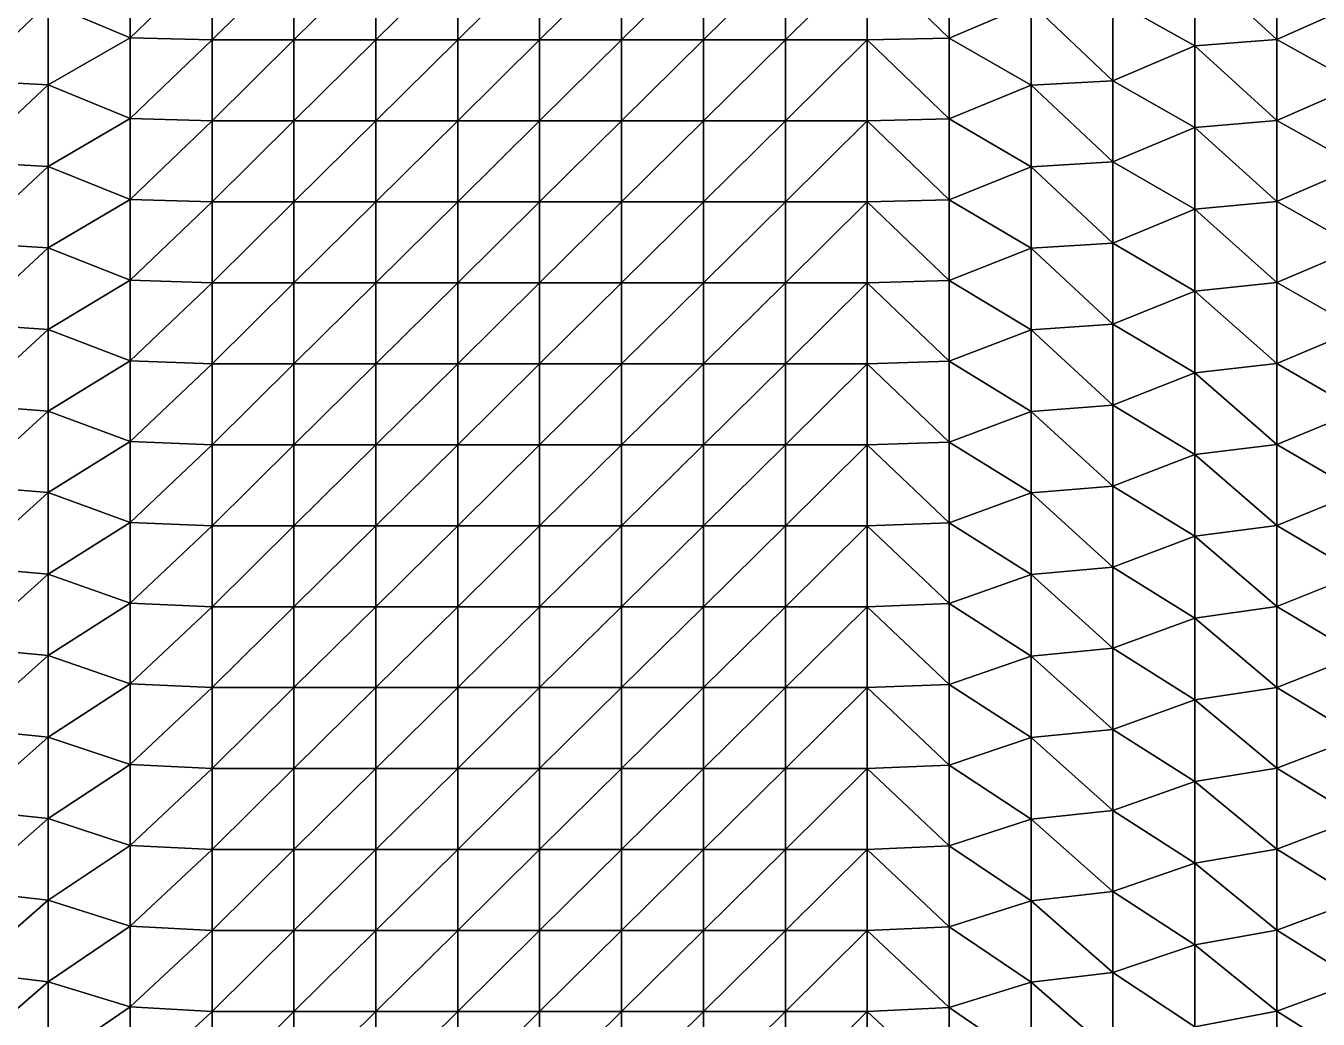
# Model space of a CAD drawing. Header units: inches. Extents: x -160 to 160, y -160 to 160.
# Drawn here: x -31.6 to 47.4, y -99.4 to -38.7 of the extents above; entities that cross this region are included whole.
import ezdxf

# ---------------------------------------------------------------- set-up
doc = ezdxf.new("R2010")
doc.units = ezdxf.units.IN
doc.header["$LTSCALE"] = 35.827254
doc.header["$MEASUREMENT"] = 0
doc.layers.add('1', color=7, linetype='CONTINUOUS')

msp = doc.modelspace()

# ---------------------------------------------------------------- linework, layer by layer
at = {"layer": '1', "linetype": 'CONTINUOUS'}
for points in [[(-25.18, -39.477), (-25.18, -34.542), (-30.185, -37.367), (-25.18, -39.477)], [(-25.18, -39.477), (-20.175, -34.644), (-25.18, -34.542), (-25.18, -39.477)], [(-20.175, -39.593), (-20.175, -34.644), (-25.18, -39.477), (-20.175, -39.593)], [(-15.17, -39.593), (-15.17, -34.644), (-20.175, -39.593), (-15.17, -39.593)], [(-20.175, -39.593), (-15.17, -34.644), (-20.175, -34.644), (-20.175, -39.593)], [(-10.165, -39.593), (-10.165, -34.644), (-15.17, -39.593), (-10.165, -39.593)], [(-15.17, -39.593), (-10.165, -34.644), (-15.17, -34.644), (-15.17, -39.593)], [(-5.16, -39.593), (-5.16, -34.644), (-10.165, -39.593), (-5.16, -39.593)], [(-10.165, -39.593), (-5.16, -34.644), (-10.165, -34.644), (-10.165, -39.593)], [(-0.155, -39.593), (-0.155, -34.644), (-5.16, -39.593), (-0.155, -39.593)], [(-5.16, -39.593), (-0.155, -34.644), (-5.16, -34.644), (-5.16, -39.593)], [(4.85, -39.593), (4.85, -34.644), (-0.155, -39.593), (4.85, -39.593)], [(-0.155, -39.593), (4.85, -34.644), (-0.155, -34.644), (-0.155, -39.593)], [(9.855, -39.593), (9.855, -34.644), (4.85, -39.593), (9.855, -39.593)], [(4.85, -39.593), (9.855, -34.644), (4.85, -34.644), (4.85, -39.593)], [(14.86, -39.593), (14.86, -34.644), (9.855, -39.593), (14.86, -39.593)], [(9.855, -39.593), (14.86, -34.644), (9.855, -34.644), (9.855, -39.593)], [(19.865, -39.593), (19.865, -34.644), (14.86, -39.593), (19.865, -39.593)], [(14.86, -39.593), (19.865, -34.644), (14.86, -34.644), (14.86, -39.593)], [(24.87, -39.492), (24.87, -34.555), (19.865, -34.644), (24.87, -39.492)], [(19.865, -39.593), (24.87, -39.492), (19.865, -34.644), (19.865, -39.593)], [(24.87, -39.492), (29.875, -37.381), (24.87, -34.555), (24.87, -39.492)], [(44.89, -39.583), (44.89, -34.635), (39.885, -34.967), (44.89, -39.583)], [(44.89, -39.583), (49.895, -37.356), (44.89, -34.635), (44.89, -39.583)], [(39.885, -39.962), (39.885, -34.967), (34.88, -37.152), (39.885, -39.962)], [(39.885, -39.962), (44.89, -39.583), (39.885, -34.967), (39.885, -39.962)], [(-35.19, -42.089), (-30.185, -37.367), (-35.19, -37.137), (-35.19, -42.089)], [(-30.185, -42.349), (-30.185, -37.367), (-35.19, -42.089), (-30.185, -42.349)], [(-30.185, -42.349), (-25.18, -39.477), (-30.185, -37.367), (-30.185, -42.349)], [(29.875, -42.366), (29.875, -37.381), (24.87, -39.492), (29.875, -42.366)], [(34.88, -42.105), (34.88, -37.152), (29.875, -37.381), (34.88, -42.105)], [(29.875, -42.366), (34.88, -42.105), (29.875, -37.381), (29.875, -42.366)], [(34.88, -42.105), (39.885, -39.962), (34.88, -37.152), (34.88, -42.105)], [(49.895, -42.337), (49.895, -37.356), (44.89, -39.583), (49.895, -42.337)], [(-25.18, -44.411), (-25.18, -39.477), (-30.185, -42.349), (-25.18, -44.411)], [(-25.18, -44.411), (-20.175, -39.593), (-25.18, -39.477), (-25.18, -44.411)], [(-20.175, -44.542), (-20.175, -39.593), (-25.18, -44.411), (-20.175, -44.542)], [(-15.17, -44.542), (-15.17, -39.593), (-20.175, -44.542), (-15.17, -44.542)], [(-20.175, -44.542), (-15.17, -39.593), (-20.175, -39.593), (-20.175, -44.542)], [(-10.165, -44.542), (-10.165, -39.593), (-15.17, -44.542), (-10.165, -44.542)], [(-15.17, -44.542), (-10.165, -39.593), (-15.17, -39.593), (-15.17, -44.542)], [(-5.16, -44.542), (-5.16, -39.593), (-10.165, -44.542), (-5.16, -44.542)], [(-10.165, -44.542), (-5.16, -39.593), (-10.165, -39.593), (-10.165, -44.542)], [(-0.155, -44.542), (-0.155, -39.593), (-5.16, -44.542), (-0.155, -44.542)], [(-5.16, -44.542), (-0.155, -39.593), (-5.16, -39.593), (-5.16, -44.542)], [(4.85, -44.542), (4.85, -39.593), (-0.155, -44.542), (4.85, -44.542)], [(-0.155, -44.542), (4.85, -39.593), (-0.155, -39.593), (-0.155, -44.542)], [(9.855, -44.542), (9.855, -39.593), (4.85, -44.542), (9.855, -44.542)], [(4.85, -44.542), (9.855, -39.593), (4.85, -39.593), (4.85, -44.542)], [(14.86, -44.542), (14.86, -39.593), (9.855, -44.542), (14.86, -44.542)], [(9.855, -44.542), (14.86, -39.593), (9.855, -39.593), (9.855, -44.542)], [(19.865, -44.542), (19.865, -39.593), (14.86, -44.542), (19.865, -44.542)], [(14.86, -44.542), (19.865, -39.593), (14.86, -39.593), (14.86, -44.542)], [(24.87, -44.428), (24.87, -39.492), (19.865, -39.593), (24.87, -44.428)], [(19.865, -44.542), (24.87, -44.428), (19.865, -39.593), (19.865, -44.542)], [(24.87, -44.428), (29.875, -42.366), (24.87, -39.492), (24.87, -44.428)], [(39.885, -44.958), (39.885, -39.962), (34.88, -42.105), (39.885, -44.958)], [(44.89, -44.531), (44.89, -39.583), (39.885, -39.962), (44.89, -44.531)], [(39.885, -44.958), (44.89, -44.531), (39.885, -39.962), (39.885, -44.958)], [(44.89, -44.531), (49.895, -42.337), (44.89, -39.583), (44.89, -44.531)], [(-35.19, -47.041), (-30.185, -42.349), (-35.19, -42.089), (-35.19, -47.041)], [(-30.185, -47.332), (-30.185, -42.349), (-35.19, -47.041), (-30.185, -47.332)], [(-30.185, -47.332), (-25.18, -44.411), (-30.185, -42.349), (-30.185, -47.332)], [(29.875, -47.35), (29.875, -42.366), (24.87, -44.428), (29.875, -47.35)], [(34.88, -47.059), (34.88, -42.105), (29.875, -42.366), (34.88, -47.059)], [(29.875, -47.35), (34.88, -47.059), (29.875, -42.366), (29.875, -47.35)], [(34.88, -47.059), (39.885, -44.958), (34.88, -42.105), (34.88, -47.059)], [(49.895, -47.318), (49.895, -42.337), (44.89, -44.531), (49.895, -47.318)], [(-25.18, -49.346), (-25.18, -44.411), (-30.185, -47.332), (-25.18, -49.346)], [(-25.18, -49.346), (-20.175, -44.542), (-25.18, -44.411), (-25.18, -49.346)], [(-20.175, -49.491), (-20.175, -44.542), (-25.18, -49.346), (-20.175, -49.491)], [(-15.17, -49.491), (-15.17, -44.542), (-20.175, -49.491), (-15.17, -49.491)], [(-20.175, -49.491), (-15.17, -44.542), (-20.175, -44.542), (-20.175, -49.491)], [(-10.165, -49.491), (-10.165, -44.542), (-15.17, -49.491), (-10.165, -49.491)], [(-15.17, -49.491), (-10.165, -44.542), (-15.17, -44.542), (-15.17, -49.491)], [(-5.16, -49.491), (-5.16, -44.542), (-10.165, -49.491), (-5.16, -49.491)], [(-10.165, -49.491), (-5.16, -44.542), (-10.165, -44.542), (-10.165, -49.491)], [(-0.155, -49.491), (-0.155, -44.542), (-5.16, -49.491), (-0.155, -49.491)], [(-5.16, -49.491), (-0.155, -44.542), (-5.16, -44.542), (-5.16, -49.491)], [(4.85, -49.491), (4.85, -44.542), (-0.155, -49.491), (4.85, -49.491)], [(-0.155, -49.491), (4.85, -44.542), (-0.155, -44.542), (-0.155, -49.491)], [(9.855, -49.491), (9.855, -44.542), (4.85, -49.491), (9.855, -49.491)], [(4.85, -49.491), (9.855, -44.542), (4.85, -44.542), (4.85, -49.491)], [(14.86, -49.491), (14.86, -44.542), (9.855, -49.491), (14.86, -49.491)], [(9.855, -49.491), (14.86, -44.542), (9.855, -44.542), (9.855, -49.491)], [(19.865, -49.491), (19.865, -44.542), (14.86, -49.491), (19.865, -49.491)], [(14.86, -49.491), (19.865, -44.542), (14.86, -44.542), (14.86, -49.491)], [(24.87, -49.365), (24.87, -44.428), (19.865, -44.542), (24.87, -49.365)], [(19.865, -49.491), (24.87, -49.365), (19.865, -44.542), (19.865, -49.491)], [(24.87, -49.365), (29.875, -47.35), (24.87, -44.428), (24.87, -49.365)], [(39.885, -49.953), (39.885, -44.958), (34.88, -47.059), (39.885, -49.953)], [(44.89, -49.479), (44.89, -44.531), (39.885, -44.958), (44.89, -49.479)], [(39.885, -49.953), (44.89, -49.479), (39.885, -44.958), (39.885, -49.953)], [(44.89, -49.479), (49.895, -47.318), (44.89, -44.531), (44.89, -49.479)], [(-35.19, -51.992), (-30.185, -47.332), (-35.19, -47.041), (-35.19, -51.992)], [(-30.185, -52.314), (-30.185, -47.332), (-35.19, -51.992), (-30.185, -52.314)], [(-30.185, -52.314), (-25.18, -49.346), (-30.185, -47.332), (-30.185, -52.314)], [(29.875, -52.334), (29.875, -47.35), (24.87, -49.365), (29.875, -52.334)], [(34.88, -52.012), (34.88, -47.059), (29.875, -47.35), (34.88, -52.012)], [(29.875, -52.334), (34.88, -52.012), (29.875, -47.35), (29.875, -52.334)], [(34.88, -52.012), (39.885, -49.953), (34.88, -47.059), (34.88, -52.012)], [(49.895, -52.299), (49.895, -47.318), (44.89, -49.479), (49.895, -52.299)], [(-25.18, -54.28), (-25.18, -49.346), (-30.185, -52.314), (-25.18, -54.28)], [(-25.18, -54.28), (-20.175, -49.491), (-25.18, -49.346), (-25.18, -54.28)], [(-20.175, -54.44), (-20.175, -49.491), (-25.18, -54.28), (-20.175, -54.44)], [(-15.17, -54.44), (-15.17, -49.491), (-20.175, -54.44), (-15.17, -54.44)], [(-20.175, -54.44), (-15.17, -49.491), (-20.175, -49.491), (-20.175, -54.44)], [(-10.165, -54.44), (-10.165, -49.491), (-15.17, -54.44), (-10.165, -54.44)], [(-15.17, -54.44), (-10.165, -49.491), (-15.17, -49.491), (-15.17, -54.44)], [(-5.16, -54.44), (-5.16, -49.491), (-10.165, -54.44), (-5.16, -54.44)], [(-10.165, -54.44), (-5.16, -49.491), (-10.165, -49.491), (-10.165, -54.44)], [(-0.155, -54.44), (-0.155, -49.491), (-5.16, -54.44), (-0.155, -54.44)], [(-5.16, -54.44), (-0.155, -49.491), (-5.16, -49.491), (-5.16, -54.44)], [(4.85, -54.44), (4.85, -49.491), (-0.155, -54.44), (4.85, -54.44)], [(-0.155, -54.44), (4.85, -49.491), (-0.155, -49.491), (-0.155, -54.44)], [(9.855, -54.44), (9.855, -49.491), (4.85, -54.44), (9.855, -54.44)], [(4.85, -54.44), (9.855, -49.491), (4.85, -49.491), (4.85, -54.44)], [(14.86, -54.44), (14.86, -49.491), (9.855, -54.44), (14.86, -54.44)], [(9.855, -54.44), (14.86, -49.491), (9.855, -49.491), (9.855, -54.44)], [(19.865, -54.44), (19.865, -49.491), (14.86, -54.44), (19.865, -54.44)], [(14.86, -54.44), (19.865, -49.491), (14.86, -49.491), (14.86, -54.44)], [(24.87, -54.301), (24.87, -49.365), (19.865, -49.491), (24.87, -54.301)], [(19.865, -54.44), (24.87, -54.301), (19.865, -49.491), (19.865, -54.44)], [(24.87, -54.301), (29.875, -52.334), (24.87, -49.365), (24.87, -54.301)], [(44.89, -54.427), (44.89, -49.479), (39.885, -49.953), (44.89, -54.427)], [(44.89, -54.427), (49.895, -52.299), (44.89, -49.479), (44.89, -54.427)], [(39.885, -54.948), (39.885, -49.953), (34.88, -52.012), (39.885, -54.948)], [(39.885, -54.948), (44.89, -54.427), (39.885, -49.953), (39.885, -54.948)], [(-35.19, -56.944), (-30.185, -52.314), (-35.19, -51.992), (-35.19, -56.944)], [(34.88, -56.966), (34.88, -52.012), (29.875, -52.334), (34.88, -56.966)], [(34.88, -56.966), (39.885, -54.948), (34.88, -52.012), (34.88, -56.966)], [(-30.185, -57.296), (-30.185, -52.314), (-35.19, -56.944), (-30.185, -57.296)], [(-30.185, -57.296), (-25.18, -54.28), (-30.185, -52.314), (-30.185, -57.296)], [(29.875, -57.318), (29.875, -52.334), (24.87, -54.301), (29.875, -57.318)], [(29.875, -57.318), (34.88, -56.966), (29.875, -52.334), (29.875, -57.318)], [(49.895, -57.279), (49.895, -52.299), (44.89, -54.427), (49.895, -57.279)], [(-25.18, -59.215), (-25.18, -54.28), (-30.185, -57.296), (-25.18, -59.215)], [(-25.18, -59.215), (-20.175, -54.44), (-25.18, -54.28), (-25.18, -59.215)], [(-20.175, -59.389), (-20.175, -54.44), (-25.18, -59.215), (-20.175, -59.389)], [(-15.17, -59.389), (-15.17, -54.44), (-20.175, -59.389), (-15.17, -59.389)], [(-20.175, -59.389), (-15.17, -54.44), (-20.175, -54.44), (-20.175, -59.389)], [(-10.165, -59.389), (-10.165, -54.44), (-15.17, -59.389), (-10.165, -59.389)], [(-15.17, -59.389), (-10.165, -54.44), (-15.17, -54.44), (-15.17, -59.389)], [(-5.16, -59.389), (-5.16, -54.44), (-10.165, -59.389), (-5.16, -59.389)], [(-10.165, -59.389), (-5.16, -54.44), (-10.165, -54.44), (-10.165, -59.389)], [(-0.155, -59.389), (-0.155, -54.44), (-5.16, -59.389), (-0.155, -59.389)], [(-5.16, -59.389), (-0.155, -54.44), (-5.16, -54.44), (-5.16, -59.389)], [(4.85, -59.389), (4.85, -54.44), (-0.155, -59.389), (4.85, -59.389)], [(-0.155, -59.389), (4.85, -54.44), (-0.155, -54.44), (-0.155, -59.389)], [(9.855, -59.389), (9.855, -54.44), (4.85, -59.389), (9.855, -59.389)], [(4.85, -59.389), (9.855, -54.44), (4.85, -54.44), (4.85, -59.389)], [(14.86, -59.389), (14.86, -54.44), (9.855, -59.389), (14.86, -59.389)], [(9.855, -59.389), (14.86, -54.44), (9.855, -54.44), (9.855, -59.389)], [(19.865, -59.389), (19.865, -54.44), (14.86, -59.389), (19.865, -59.389)], [(14.86, -59.389), (19.865, -54.44), (14.86, -54.44), (14.86, -59.389)], [(24.87, -59.237), (24.87, -54.301), (19.865, -54.44), (24.87, -59.237)], [(19.865, -59.389), (24.87, -59.237), (19.865, -54.44), (19.865, -59.389)], [(24.87, -59.237), (29.875, -57.318), (24.87, -54.301), (24.87, -59.237)], [(44.89, -59.375), (44.89, -54.427), (39.885, -54.948), (44.89, -59.375)], [(44.89, -59.375), (49.895, -57.279), (44.89, -54.427), (44.89, -59.375)], [(39.885, -59.943), (39.885, -54.948), (34.88, -56.966), (39.885, -59.943)], [(39.885, -59.943), (44.89, -59.375), (39.885, -54.948), (39.885, -59.943)], [(-35.19, -61.896), (-30.185, -57.296), (-35.19, -56.944), (-35.19, -61.896)], [(-30.185, -62.279), (-30.185, -57.296), (-35.19, -61.896), (-30.185, -62.279)], [(-30.185, -62.279), (-25.18, -59.215), (-30.185, -57.296), (-30.185, -62.279)], [(29.875, -62.302), (29.875, -57.318), (24.87, -59.237), (29.875, -62.302)], [(34.88, -61.919), (34.88, -56.966), (29.875, -57.318), (34.88, -61.919)], [(29.875, -62.302), (34.88, -61.919), (29.875, -57.318), (29.875, -62.302)], [(34.88, -61.919), (39.885, -59.943), (34.88, -56.966), (34.88, -61.919)], [(49.895, -62.26), (49.895, -57.279), (44.89, -59.375), (49.895, -62.26)], [(-25.18, -64.15), (-25.18, -59.215), (-30.185, -62.279), (-25.18, -64.15)], [(-25.18, -64.15), (-20.175, -59.389), (-25.18, -59.215), (-25.18, -64.15)], [(-20.175, -64.338), (-20.175, -59.389), (-25.18, -64.15), (-20.175, -64.338)], [(-15.17, -64.338), (-15.17, -59.389), (-20.175, -64.338), (-15.17, -64.338)], [(-20.175, -64.338), (-15.17, -59.389), (-20.175, -59.389), (-20.175, -64.338)], [(-10.165, -64.338), (-10.165, -59.389), (-15.17, -64.338), (-10.165, -64.338)], [(-15.17, -64.338), (-10.165, -59.389), (-15.17, -59.389), (-15.17, -64.338)], [(-5.16, -64.338), (-5.16, -59.389), (-10.165, -64.338), (-5.16, -64.338)], [(-10.165, -64.338), (-5.16, -59.389), (-10.165, -59.389), (-10.165, -64.338)], [(-0.155, -64.338), (-0.155, -59.389), (-5.16, -64.338), (-0.155, -64.338)], [(-5.16, -64.338), (-0.155, -59.389), (-5.16, -59.389), (-5.16, -64.338)], [(4.85, -64.338), (4.85, -59.389), (-0.155, -64.338), (4.85, -64.338)], [(-0.155, -64.338), (4.85, -59.389), (-0.155, -59.389), (-0.155, -64.338)], [(9.855, -64.338), (9.855, -59.389), (4.85, -64.338), (9.855, -64.338)], [(4.85, -64.338), (9.855, -59.389), (4.85, -59.389), (4.85, -64.338)], [(14.86, -64.338), (14.86, -59.389), (9.855, -64.338), (14.86, -64.338)], [(9.855, -64.338), (14.86, -59.389), (9.855, -59.389), (9.855, -64.338)], [(19.865, -64.338), (19.865, -59.389), (14.86, -64.338), (19.865, -64.338)], [(14.86, -64.338), (19.865, -59.389), (14.86, -59.389), (14.86, -64.338)], [(24.87, -64.174), (24.87, -59.237), (19.865, -59.389), (24.87, -64.174)], [(19.865, -64.338), (24.87, -64.174), (19.865, -59.389), (19.865, -64.338)], [(24.87, -64.174), (29.875, -62.302), (24.87, -59.237), (24.87, -64.174)], [(39.885, -64.939), (39.885, -59.943), (34.88, -61.919), (39.885, -64.939)], [(44.89, -64.322), (44.89, -59.375), (39.885, -59.943), (44.89, -64.322)], [(39.885, -64.939), (44.89, -64.322), (39.885, -59.943), (39.885, -64.939)], [(44.89, -64.322), (49.895, -62.26), (44.89, -59.375), (44.89, -64.322)], [(-35.19, -66.847), (-30.185, -62.279), (-35.19, -61.896), (-35.19, -66.847)], [(-30.185, -67.261), (-30.185, -62.279), (-35.19, -66.847), (-30.185, -67.261)], [(-30.185, -67.261), (-25.18, -64.15), (-30.185, -62.279), (-30.185, -67.261)], [(29.875, -67.286), (29.875, -62.302), (24.87, -64.174), (29.875, -67.286)], [(34.88, -66.873), (34.88, -61.919), (29.875, -62.302), (34.88, -66.873)], [(29.875, -67.286), (34.88, -66.873), (29.875, -62.302), (29.875, -67.286)], [(34.88, -66.873), (39.885, -64.939), (34.88, -61.919), (34.88, -66.873)], [(49.895, -67.241), (49.895, -62.26), (44.89, -64.322), (49.895, -67.241)], [(-25.18, -69.084), (-25.18, -64.15), (-30.185, -67.261), (-25.18, -69.084)], [(-25.18, -69.084), (-20.175, -64.338), (-25.18, -64.15), (-25.18, -69.084)], [(-20.175, -69.287), (-20.175, -64.338), (-25.18, -69.084), (-20.175, -69.287)], [(-15.17, -69.287), (-15.17, -64.338), (-20.175, -69.287), (-15.17, -69.287)], [(-20.175, -69.287), (-15.17, -64.338), (-20.175, -64.338), (-20.175, -69.287)], [(-10.165, -69.287), (-10.165, -64.338), (-15.17, -69.287), (-10.165, -69.287)], [(-15.17, -69.287), (-10.165, -64.338), (-15.17, -64.338), (-15.17, -69.287)], [(-5.16, -69.287), (-5.16, -64.338), (-10.165, -69.287), (-5.16, -69.287)], [(-10.165, -69.287), (-5.16, -64.338), (-10.165, -64.338), (-10.165, -69.287)], [(-0.155, -69.287), (-0.155, -64.338), (-5.16, -69.287), (-0.155, -69.287)], [(-5.16, -69.287), (-0.155, -64.338), (-5.16, -64.338), (-5.16, -69.287)], [(4.85, -69.287), (4.85, -64.338), (-0.155, -69.287), (4.85, -69.287)], [(-0.155, -69.287), (4.85, -64.338), (-0.155, -64.338), (-0.155, -69.287)], [(9.855, -69.287), (9.855, -64.338), (4.85, -69.287), (9.855, -69.287)], [(4.85, -69.287), (9.855, -64.338), (4.85, -64.338), (4.85, -69.287)], [(14.86, -69.287), (14.86, -64.338), (9.855, -69.287), (14.86, -69.287)], [(9.855, -69.287), (14.86, -64.338), (9.855, -64.338), (9.855, -69.287)], [(19.865, -69.287), (19.865, -64.338), (14.86, -69.287), (19.865, -69.287)], [(14.86, -69.287), (19.865, -64.338), (14.86, -64.338), (14.86, -69.287)], [(24.87, -69.11), (24.87, -64.174), (19.865, -64.338), (24.87, -69.11)], [(19.865, -69.287), (24.87, -69.11), (19.865, -64.338), (19.865, -69.287)], [(24.87, -69.11), (29.875, -67.286), (24.87, -64.174), (24.87, -69.11)], [(44.89, -69.27), (44.89, -64.322), (39.885, -64.939), (44.89, -69.27)], [(44.89, -69.27), (49.895, -67.241), (44.89, -64.322), (44.89, -69.27)], [(39.885, -69.934), (39.885, -64.939), (34.88, -66.873), (39.885, -69.934)], [(39.885, -69.934), (44.89, -69.27), (39.885, -64.939), (39.885, -69.934)], [(-35.19, -71.799), (-30.185, -67.261), (-35.19, -66.847), (-35.19, -71.799)], [(34.88, -71.826), (34.88, -66.873), (29.875, -67.286), (34.88, -71.826)], [(34.88, -71.826), (39.885, -69.934), (34.88, -66.873), (34.88, -71.826)], [(-30.185, -72.243), (-30.185, -67.261), (-35.19, -71.799), (-30.185, -72.243)], [(-30.185, -72.243), (-25.18, -69.084), (-30.185, -67.261), (-30.185, -72.243)], [(29.875, -72.271), (29.875, -67.286), (24.87, -69.11), (29.875, -72.271)], [(29.875, -72.271), (34.88, -71.826), (29.875, -67.286), (29.875, -72.271)], [(49.895, -72.222), (49.895, -67.241), (44.89, -69.27), (49.895, -72.222)], [(-25.18, -74.019), (-25.18, -69.084), (-30.185, -72.243), (-25.18, -74.019)], [(-25.18, -74.019), (-20.175, -69.287), (-25.18, -69.084), (-25.18, -74.019)], [(-20.175, -74.236), (-20.175, -69.287), (-25.18, -74.019), (-20.175, -74.236)], [(-15.17, -74.236), (-15.17, -69.287), (-20.175, -74.236), (-15.17, -74.236)], [(-20.175, -74.236), (-15.17, -69.287), (-20.175, -69.287), (-20.175, -74.236)], [(-10.165, -74.236), (-10.165, -69.287), (-15.17, -74.236), (-10.165, -74.236)], [(-15.17, -74.236), (-10.165, -69.287), (-15.17, -69.287), (-15.17, -74.236)], [(-5.16, -74.236), (-5.16, -69.287), (-10.165, -74.236), (-5.16, -74.236)], [(-10.165, -74.236), (-5.16, -69.287), (-10.165, -69.287), (-10.165, -74.236)], [(-0.155, -74.236), (-0.155, -69.287), (-5.16, -74.236), (-0.155, -74.236)], [(-5.16, -74.236), (-0.155, -69.287), (-5.16, -69.287), (-5.16, -74.236)], [(4.85, -74.236), (4.85, -69.287), (-0.155, -74.236), (4.85, -74.236)], [(-0.155, -74.236), (4.85, -69.287), (-0.155, -69.287), (-0.155, -74.236)], [(9.855, -74.236), (9.855, -69.287), (4.85, -74.236), (9.855, -74.236)], [(4.85, -74.236), (9.855, -69.287), (4.85, -69.287), (4.85, -74.236)], [(14.86, -74.236), (14.86, -69.287), (9.855, -74.236), (14.86, -74.236)], [(9.855, -74.236), (14.86, -69.287), (9.855, -69.287), (9.855, -74.236)], [(19.865, -74.236), (19.865, -69.287), (14.86, -74.236), (19.865, -74.236)], [(14.86, -74.236), (19.865, -69.287), (14.86, -69.287), (14.86, -74.236)], [(24.87, -74.047), (24.87, -69.11), (19.865, -69.287), (24.87, -74.047)], [(19.865, -74.236), (24.87, -74.047), (19.865, -69.287), (19.865, -74.236)], [(24.87, -74.047), (29.875, -72.271), (24.87, -69.11), (24.87, -74.047)], [(44.89, -74.218), (44.89, -69.27), (39.885, -69.934), (44.89, -74.218)], [(44.89, -74.218), (49.895, -72.222), (44.89, -69.27), (44.89, -74.218)], [(39.885, -74.929), (39.885, -69.934), (34.88, -71.826), (39.885, -74.929)], [(39.885, -74.929), (44.89, -74.218), (39.885, -69.934), (39.885, -74.929)], [(-35.19, -76.751), (-30.185, -72.243), (-35.19, -71.799), (-35.19, -76.751)], [(34.88, -76.78), (34.88, -71.826), (29.875, -72.271), (34.88, -76.78)], [(34.88, -76.78), (39.885, -74.929), (34.88, -71.826), (34.88, -76.78)], [(-30.185, -77.225), (-30.185, -72.243), (-35.19, -76.751), (-30.185, -77.225)], [(-30.185, -77.225), (-25.18, -74.019), (-30.185, -72.243), (-30.185, -77.225)], [(29.875, -77.255), (29.875, -72.271), (24.87, -74.047), (29.875, -77.255)], [(29.875, -77.255), (34.88, -76.78), (29.875, -72.271), (29.875, -77.255)], [(49.895, -77.203), (49.895, -72.222), (44.89, -74.218), (49.895, -77.203)], [(-25.18, -78.953), (-25.18, -74.019), (-30.185, -77.225), (-25.18, -78.953)], [(-25.18, -78.953), (-20.175, -74.236), (-25.18, -74.019), (-25.18, -78.953)], [(24.87, -78.983), (24.87, -74.047), (19.865, -74.236), (24.87, -78.983)], [(24.87, -78.983), (29.875, -77.255), (24.87, -74.047), (24.87, -78.983)], [(44.89, -79.166), (44.89, -74.218), (39.885, -74.929), (44.89, -79.166)], [(44.89, -79.166), (49.895, -77.203), (44.89, -74.218), (44.89, -79.166)], [(-20.175, -79.185), (-20.175, -74.236), (-25.18, -78.953), (-20.175, -79.185)], [(-15.17, -79.185), (-15.17, -74.236), (-20.175, -79.185), (-15.17, -79.185)], [(-20.175, -79.185), (-15.17, -74.236), (-20.175, -74.236), (-20.175, -79.185)], [(-10.165, -79.185), (-10.165, -74.236), (-15.17, -79.185), (-10.165, -79.185)], [(-15.17, -79.185), (-10.165, -74.236), (-15.17, -74.236), (-15.17, -79.185)], [(-5.16, -79.185), (-5.16, -74.236), (-10.165, -79.185), (-5.16, -79.185)], [(-10.165, -79.185), (-5.16, -74.236), (-10.165, -74.236), (-10.165, -79.185)], [(-0.155, -79.185), (-0.155, -74.236), (-5.16, -79.185), (-0.155, -79.185)], [(-5.16, -79.185), (-0.155, -74.236), (-5.16, -74.236), (-5.16, -79.185)], [(4.85, -79.185), (4.85, -74.236), (-0.155, -79.185), (4.85, -79.185)], [(-0.155, -79.185), (4.85, -74.236), (-0.155, -74.236), (-0.155, -79.185)], [(9.855, -79.185), (9.855, -74.236), (4.85, -79.185), (9.855, -79.185)], [(4.85, -79.185), (9.855, -74.236), (4.85, -74.236), (4.85, -79.185)], [(14.86, -79.185), (14.86, -74.236), (9.855, -79.185), (14.86, -79.185)], [(9.855, -79.185), (14.86, -74.236), (9.855, -74.236), (9.855, -79.185)], [(19.865, -79.185), (19.865, -74.236), (14.86, -79.185), (19.865, -79.185)], [(14.86, -79.185), (19.865, -74.236), (14.86, -74.236), (14.86, -79.185)], [(19.865, -79.185), (24.87, -78.983), (19.865, -74.236), (19.865, -79.185)], [(39.885, -79.925), (39.885, -74.929), (34.88, -76.78), (39.885, -79.925)], [(39.885, -79.925), (44.89, -79.166), (39.885, -74.929), (39.885, -79.925)], [(-35.19, -81.702), (-30.185, -77.225), (-35.19, -76.751), (-35.19, -81.702)], [(-30.185, -82.208), (-30.185, -77.225), (-35.19, -81.702), (-30.185, -82.208)], [(-30.185, -82.208), (-25.18, -78.953), (-30.185, -77.225), (-30.185, -82.208)], [(29.875, -82.239), (29.875, -77.255), (24.87, -78.983), (29.875, -82.239)], [(34.88, -81.734), (34.88, -76.78), (29.875, -77.255), (34.88, -81.734)], [(29.875, -82.239), (34.88, -81.734), (29.875, -77.255), (29.875, -82.239)], [(34.88, -81.734), (39.885, -79.925), (34.88, -76.78), (34.88, -81.734)], [(49.895, -82.183), (49.895, -77.203), (44.89, -79.166), (49.895, -82.183)], [(-25.18, -83.888), (-25.18, -78.953), (-30.185, -82.208), (-25.18, -83.888)], [(-25.18, -83.888), (-20.175, -79.185), (-25.18, -78.953), (-25.18, -83.888)], [(-20.175, -84.134), (-20.175, -79.185), (-25.18, -83.888), (-20.175, -84.134)], [(-15.17, -84.134), (-15.17, -79.185), (-20.175, -84.134), (-15.17, -84.134)], [(-20.175, -84.134), (-15.17, -79.185), (-20.175, -79.185), (-20.175, -84.134)], [(-10.165, -84.134), (-10.165, -79.185), (-15.17, -84.134), (-10.165, -84.134)], [(-15.17, -84.134), (-10.165, -79.185), (-15.17, -79.185), (-15.17, -84.134)], [(-5.16, -84.134), (-5.16, -79.185), (-10.165, -84.134), (-5.16, -84.134)], [(-10.165, -84.134), (-5.16, -79.185), (-10.165, -79.185), (-10.165, -84.134)], [(-0.155, -84.134), (-0.155, -79.185), (-5.16, -84.134), (-0.155, -84.134)], [(-5.16, -84.134), (-0.155, -79.185), (-5.16, -79.185), (-5.16, -84.134)], [(4.85, -84.134), (4.85, -79.185), (-0.155, -84.134), (4.85, -84.134)], [(-0.155, -84.134), (4.85, -79.185), (-0.155, -79.185), (-0.155, -84.134)], [(9.855, -84.134), (9.855, -79.185), (4.85, -84.134), (9.855, -84.134)], [(4.85, -84.134), (9.855, -79.185), (4.85, -79.185), (4.85, -84.134)], [(14.86, -84.134), (14.86, -79.185), (9.855, -84.134), (14.86, -84.134)], [(9.855, -84.134), (14.86, -79.185), (9.855, -79.185), (9.855, -84.134)], [(19.865, -84.134), (19.865, -79.185), (14.86, -84.134), (19.865, -84.134)], [(14.86, -84.134), (19.865, -79.185), (14.86, -79.185), (14.86, -84.134)], [(24.87, -83.92), (24.87, -78.983), (19.865, -79.185), (24.87, -83.92)], [(19.865, -84.134), (24.87, -83.92), (19.865, -79.185), (19.865, -84.134)], [(24.87, -83.92), (29.875, -82.239), (24.87, -78.983), (24.87, -83.92)], [(44.89, -84.114), (44.89, -79.166), (39.885, -79.925), (44.89, -84.114)], [(44.89, -84.114), (49.895, -82.183), (44.89, -79.166), (44.89, -84.114)], [(39.885, -84.92), (39.885, -79.925), (34.88, -81.734), (39.885, -84.92)], [(39.885, -84.92), (44.89, -84.114), (39.885, -79.925), (39.885, -84.92)], [(-35.19, -86.654), (-30.185, -82.208), (-35.19, -81.702), (-35.19, -86.654)], [(34.88, -86.687), (34.88, -81.734), (29.875, -82.239), (34.88, -86.687)], [(34.88, -86.687), (39.885, -84.92), (34.88, -81.734), (34.88, -86.687)], [(-30.185, -87.19), (-30.185, -82.208), (-35.19, -86.654), (-30.185, -87.19)], [(-30.185, -87.19), (-25.18, -83.888), (-30.185, -82.208), (-30.185, -87.19)], [(29.875, -87.223), (29.875, -82.239), (24.87, -83.92), (29.875, -87.223)], [(29.875, -87.223), (34.88, -86.687), (29.875, -82.239), (29.875, -87.223)], [(49.895, -87.164), (49.895, -82.183), (44.89, -84.114), (49.895, -87.164)], [(-25.18, -88.823), (-25.18, -83.888), (-30.185, -87.19), (-25.18, -88.823)], [(-25.18, -88.823), (-20.175, -84.134), (-25.18, -83.888), (-25.18, -88.823)], [(-20.175, -89.083), (-20.175, -84.134), (-25.18, -88.823), (-20.175, -89.083)], [(-15.17, -89.083), (-15.17, -84.134), (-20.175, -89.083), (-15.17, -89.083)], [(-20.175, -89.083), (-15.17, -84.134), (-20.175, -84.134), (-20.175, -89.083)], [(-10.165, -89.083), (-10.165, -84.134), (-15.17, -89.083), (-10.165, -89.083)], [(-15.17, -89.083), (-10.165, -84.134), (-15.17, -84.134), (-15.17, -89.083)], [(-5.16, -89.083), (-5.16, -84.134), (-10.165, -89.083), (-5.16, -89.083)], [(-10.165, -89.083), (-5.16, -84.134), (-10.165, -84.134), (-10.165, -89.083)], [(-0.155, -89.083), (-0.155, -84.134), (-5.16, -89.083), (-0.155, -89.083)], [(-5.16, -89.083), (-0.155, -84.134), (-5.16, -84.134), (-5.16, -89.083)], [(4.85, -89.083), (4.85, -84.134), (-0.155, -89.083), (4.85, -89.083)], [(-0.155, -89.083), (4.85, -84.134), (-0.155, -84.134), (-0.155, -89.083)], [(9.855, -89.083), (9.855, -84.134), (4.85, -89.083), (9.855, -89.083)], [(4.85, -89.083), (9.855, -84.134), (4.85, -84.134), (4.85, -89.083)], [(14.86, -89.083), (14.86, -84.134), (9.855, -89.083), (14.86, -89.083)], [(9.855, -89.083), (14.86, -84.134), (9.855, -84.134), (9.855, -89.083)], [(19.865, -89.083), (19.865, -84.134), (14.86, -89.083), (19.865, -89.083)], [(14.86, -89.083), (19.865, -84.134), (14.86, -84.134), (14.86, -89.083)], [(24.87, -88.856), (24.87, -83.92), (19.865, -84.134), (24.87, -88.856)], [(19.865, -89.083), (24.87, -88.856), (19.865, -84.134), (19.865, -89.083)], [(24.87, -88.856), (29.875, -87.223), (24.87, -83.92), (24.87, -88.856)], [(44.89, -89.062), (44.89, -84.114), (39.885, -84.92), (44.89, -89.062)], [(44.89, -89.062), (49.895, -87.164), (44.89, -84.114), (44.89, -89.062)], [(39.885, -89.915), (39.885, -84.92), (34.88, -86.687), (39.885, -89.915)], [(39.885, -89.915), (44.89, -89.062), (39.885, -84.92), (39.885, -89.915)], [(-35.19, -91.606), (-30.185, -87.19), (-35.19, -86.654), (-35.19, -91.606)], [(34.88, -91.641), (34.88, -86.687), (29.875, -87.223), (34.88, -91.641)], [(34.88, -91.641), (39.885, -89.915), (34.88, -86.687), (34.88, -91.641)], [(-30.185, -92.172), (-30.185, -87.19), (-35.19, -91.606), (-30.185, -92.172)], [(-30.185, -92.172), (-25.18, -88.823), (-30.185, -87.19), (-30.185, -92.172)], [(29.875, -92.207), (29.875, -87.223), (24.87, -88.856), (29.875, -92.207)], [(29.875, -92.207), (34.88, -91.641), (29.875, -87.223), (29.875, -92.207)], [(49.895, -92.145), (49.895, -87.164), (44.89, -89.062), (49.895, -92.145)], [(-25.18, -93.757), (-25.18, -88.823), (-30.185, -92.172), (-25.18, -93.757)], [(-25.18, -93.757), (-20.175, -89.083), (-25.18, -88.823), (-25.18, -93.757)], [(-20.175, -94.032), (-20.175, -89.083), (-25.18, -93.757), (-20.175, -94.032)], [(-15.17, -94.032), (-15.17, -89.083), (-20.175, -94.032), (-15.17, -94.032)], [(-20.175, -94.032), (-15.17, -89.083), (-20.175, -89.083), (-20.175, -94.032)], [(-10.165, -94.032), (-10.165, -89.083), (-15.17, -94.032), (-10.165, -94.032)], [(-15.17, -94.032), (-10.165, -89.083), (-15.17, -89.083), (-15.17, -94.032)], [(-5.16, -94.032), (-5.16, -89.083), (-10.165, -94.032), (-5.16, -94.032)], [(-10.165, -94.032), (-5.16, -89.083), (-10.165, -89.083), (-10.165, -94.032)], [(-0.155, -94.032), (-0.155, -89.083), (-5.16, -94.032), (-0.155, -94.032)], [(-5.16, -94.032), (-0.155, -89.083), (-5.16, -89.083), (-5.16, -94.032)], [(4.85, -94.032), (4.85, -89.083), (-0.155, -94.032), (4.85, -94.032)], [(-0.155, -94.032), (4.85, -89.083), (-0.155, -89.083), (-0.155, -94.032)], [(9.855, -94.032), (9.855, -89.083), (4.85, -94.032), (9.855, -94.032)], [(4.85, -94.032), (9.855, -89.083), (4.85, -89.083), (4.85, -94.032)], [(14.86, -94.032), (14.86, -89.083), (9.855, -94.032), (14.86, -94.032)], [(9.855, -94.032), (14.86, -89.083), (9.855, -89.083), (9.855, -94.032)], [(19.865, -94.032), (19.865, -89.083), (14.86, -94.032), (19.865, -94.032)], [(14.86, -94.032), (19.865, -89.083), (14.86, -89.083), (14.86, -94.032)], [(24.87, -93.793), (24.87, -88.856), (19.865, -89.083), (24.87, -93.793)], [(19.865, -94.032), (24.87, -93.793), (19.865, -89.083), (19.865, -94.032)], [(24.87, -93.793), (29.875, -92.207), (24.87, -88.856), (24.87, -93.793)], [(44.89, -94.01), (44.89, -89.062), (39.885, -89.915), (44.89, -94.01)], [(44.89, -94.01), (49.895, -92.145), (44.89, -89.062), (44.89, -94.01)], [(39.885, -94.91), (39.885, -89.915), (34.88, -91.641), (39.885, -94.91)], [(39.885, -94.91), (44.89, -94.01), (39.885, -89.915), (39.885, -94.91)], [(-35.19, -96.557), (-30.185, -92.172), (-35.19, -91.606), (-35.19, -96.557)], [(-30.185, -97.155), (-30.185, -92.172), (-35.19, -96.557), (-30.185, -97.155)], [(-30.185, -97.155), (-25.18, -93.757), (-30.185, -92.172), (-30.185, -97.155)], [(29.875, -97.191), (29.875, -92.207), (24.87, -93.793), (29.875, -97.191)], [(34.88, -96.594), (34.88, -91.641), (29.875, -92.207), (34.88, -96.594)], [(29.875, -97.191), (34.88, -96.594), (29.875, -92.207), (29.875, -97.191)], [(34.88, -96.594), (39.885, -94.91), (34.88, -91.641), (34.88, -96.594)], [(49.895, -97.126), (49.895, -92.145), (44.89, -94.01), (49.895, -97.126)], [(-25.18, -98.692), (-25.18, -93.757), (-30.185, -97.155), (-25.18, -98.692)], [(-25.18, -98.692), (-20.175, -94.032), (-25.18, -93.757), (-25.18, -98.692)], [(24.87, -98.729), (24.87, -93.793), (19.865, -94.032), (24.87, -98.729)], [(24.87, -98.729), (29.875, -97.191), (24.87, -93.793), (24.87, -98.729)], [(-20.175, -98.982), (-20.175, -94.032), (-25.18, -98.692), (-20.175, -98.982)], [(-15.17, -98.982), (-15.17, -94.032), (-20.175, -98.982), (-15.17, -98.982)], [(-20.175, -98.982), (-15.17, -94.032), (-20.175, -94.032), (-20.175, -98.982)], [(-10.165, -98.982), (-10.165, -94.032), (-15.17, -98.982), (-10.165, -98.982)], [(-15.17, -98.982), (-10.165, -94.032), (-15.17, -94.032), (-15.17, -98.982)], [(-5.16, -98.982), (-5.16, -94.032), (-10.165, -98.982), (-5.16, -98.982)], [(-10.165, -98.982), (-5.16, -94.032), (-10.165, -94.032), (-10.165, -98.982)], [(-0.155, -98.982), (-0.155, -94.032), (-5.16, -98.982), (-0.155, -98.982)], [(-5.16, -98.982), (-0.155, -94.032), (-5.16, -94.032), (-5.16, -98.982)], [(4.85, -98.982), (4.85, -94.032), (-0.155, -98.982), (4.85, -98.982)], [(-0.155, -98.982), (4.85, -94.032), (-0.155, -94.032), (-0.155, -98.982)], [(9.855, -98.982), (9.855, -94.032), (4.85, -98.982), (9.855, -98.982)], [(4.85, -98.982), (9.855, -94.032), (4.85, -94.032), (4.85, -98.982)], [(14.86, -98.982), (14.86, -94.032), (9.855, -98.982), (14.86, -98.982)], [(9.855, -98.982), (14.86, -94.032), (9.855, -94.032), (9.855, -98.982)], [(19.865, -98.982), (19.865, -94.032), (14.86, -98.982), (19.865, -98.982)], [(14.86, -98.982), (19.865, -94.032), (14.86, -94.032), (14.86, -98.982)], [(19.865, -98.982), (24.87, -98.729), (19.865, -94.032), (19.865, -98.982)], [(44.89, -98.958), (44.89, -94.01), (39.885, -94.91), (44.89, -98.958)], [(44.89, -98.958), (49.895, -97.126), (44.89, -94.01), (44.89, -98.958)], [(39.885, -99.906), (39.885, -94.91), (34.88, -96.594), (39.885, -99.906)], [(39.885, -99.906), (44.89, -98.958), (39.885, -94.91), (39.885, -99.906)], [(-35.19, -101.509), (-30.185, -97.155), (-35.19, -96.557), (-35.19, -101.509)], [(34.88, -101.548), (34.88, -96.594), (29.875, -97.191), (34.88, -101.548)], [(34.88, -101.548), (39.885, -99.906), (34.88, -96.594), (34.88, -101.548)], [(49.895, -102.107), (49.895, -97.126), (44.89, -98.958), (49.895, -102.107)], [(-30.185, -102.137), (-30.185, -97.155), (-35.19, -101.509), (-30.185, -102.137)], [(-30.185, -102.137), (-25.18, -98.692), (-30.185, -97.155), (-30.185, -102.137)], [(29.875, -102.176), (29.875, -97.191), (24.87, -98.729), (29.875, -102.176)], [(29.875, -102.176), (34.88, -101.548), (29.875, -97.191), (29.875, -102.176)], [(-25.18, -103.626), (-25.18, -98.692), (-30.185, -102.137), (-25.18, -103.626)], [(-25.18, -103.626), (-20.175, -98.982), (-25.18, -98.692), (-25.18, -103.626)], [(-20.175, -103.931), (-20.175, -98.982), (-25.18, -103.626), (-20.175, -103.931)], [(-15.17, -103.931), (-15.17, -98.982), (-20.175, -103.931), (-15.17, -103.931)], [(-20.175, -103.931), (-15.17, -98.982), (-20.175, -98.982), (-20.175, -103.931)], [(-10.165, -103.931), (-10.165, -98.982), (-15.17, -103.931), (-10.165, -103.931)], [(-15.17, -103.931), (-10.165, -98.982), (-15.17, -98.982), (-15.17, -103.931)], [(-5.16, -103.931), (-5.16, -98.982), (-10.165, -103.931), (-5.16, -103.931)], [(-10.165, -103.931), (-5.16, -98.982), (-10.165, -98.982), (-10.165, -103.931)], [(-0.155, -103.931), (-0.155, -98.982), (-5.16, -103.931), (-0.155, -103.931)], [(-5.16, -103.931), (-0.155, -98.982), (-5.16, -98.982), (-5.16, -103.931)], [(4.85, -103.931), (4.85, -98.982), (-0.155, -103.931), (4.85, -103.931)], [(-0.155, -103.931), (4.85, -98.982), (-0.155, -98.982), (-0.155, -103.931)], [(9.855, -103.931), (9.855, -98.982), (4.85, -103.931), (9.855, -103.931)], [(4.85, -103.931), (9.855, -98.982), (4.85, -98.982), (4.85, -103.931)], [(14.86, -103.931), (14.86, -98.982), (9.855, -103.931), (14.86, -103.931)], [(9.855, -103.931), (14.86, -98.982), (9.855, -98.982), (9.855, -103.931)], [(19.865, -103.931), (19.865, -98.982), (14.86, -103.931), (19.865, -103.931)], [(14.86, -103.931), (19.865, -98.982), (14.86, -98.982), (14.86, -103.931)], [(24.87, -103.665), (24.87, -98.729), (19.865, -98.982), (24.87, -103.665)], [(19.865, -103.931), (24.87, -103.665), (19.865, -98.982), (19.865, -103.931)], [(24.87, -103.665), (29.875, -102.176), (24.87, -98.729), (24.87, -103.665)], [(44.89, -103.906), (44.89, -98.958), (39.885, -99.906), (44.89, -103.906)], [(44.89, -103.906), (49.895, -102.107), (44.89, -98.958), (44.89, -103.906)]]:
    msp.add_3dface(points, dxfattribs=at)

doc.saveas('drawing.dxf')
